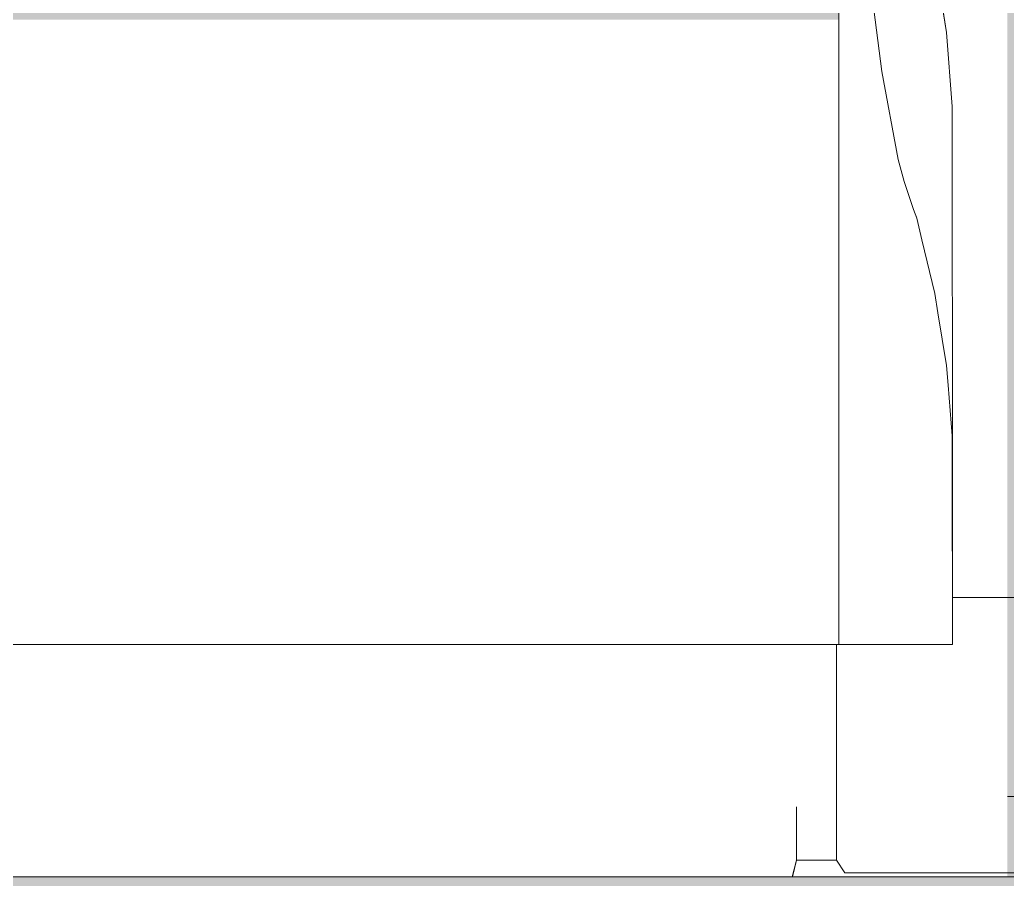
# Model space of a CAD drawing. Header units: metres. Extents: x -208 to 1512, y -277 to 123.
# Drawn here: x 833.6446 to 833.8673, y -1.2604 to -1.0665 of the extents above; entities that cross this region are included whole.
import ezdxf

# ---------------------------------------------------------------- set-up
doc = ezdxf.new("R2010")
doc.units = ezdxf.units.M
doc.header["$MEASUREMENT"] = 0
doc.linetypes.add('Wipeout_Contour', pattern=[1, 0, -1])
for name, color, linetype in [('325 Dachfenster', 7, 'Continuous'), ('330 Dachaufbau', 7, 'Continuous'), ('918 Lageplan Beschriftung.x', 7, 'Continuous')]:
    doc.layers.add(name, color=color, linetype=linetype)

# ---------------------------------------------------------------- blocks, each defined once
blk = doc.blocks.new('Dachfläche_45_5', base_point=(831.58228, -0.39851))
at = {"layer": '330 Dachaufbau', "linetype": 'Continuous', "lineweight": 0, "true_color": 0x000000}
h = blk.add_hatch(color=18, dxfattribs=at)
h.paths.add_polyline_path([(831.58228, -0.39851), (831.58228, -1.51148), (837.91228, -1.51148), (837.91228, -0.39851)])
h.paths.add_polyline_path([(833.06562, -1.24173), (833.06562, -0.73222), (836.42562, -0.73222), (836.42562, -1.24173)], flags=0)
at = {"layer": '330 Dachaufbau', "color": 7, "linetype": 'Continuous', "lineweight": 18, "flags": 128}
blk.add_lwpolyline([(833.06562, -1.24173), (836.42562, -1.24173)], dxfattribs=at)
blk = doc.blocks.new('VELUX SlopeRoofBundle[38]_5', base_point=(825.25728, 0))
at = {"color": 254, "linetype": 'Wipeout_Contour', "lineweight": 0, "ltscale": 9175.003269}
blk.add_wipeout([(833.85278, -0.75477), (833.85278, -1.06427), (833.85358, -1.06932), (833.85488, -1.08603), (833.85488, -1.09471), (833.85489, -1.12357), (833.8549, -1.13397), (833.85491, -1.16316), (833.85491, -1.19678), (833.86728, -1.19678), (833.86728, -0.75477)], dxfattribs=at).dxf.layer = '325 Dachfenster'
at = {"color": 254, "linetype": 'Wipeout_Contour', "lineweight": 0, "ltscale": 3335.475939}
blk.add_wipeout([(833.82928, -1.103), (833.82928, -1.10925), (833.84611, -1.10925), (833.84403, -1.103)], dxfattribs=at).dxf.layer = '325 Dachfenster'
at = {"color": 254, "linetype": 'Wipeout_Contour', "lineweight": 0, "ltscale": 4168.908287}
blk.add_wipeout([(833.82928, -1.11613), (833.82928, -1.1326), (833.85166, -1.1326), (833.85098, -1.1282), (833.84799, -1.11613)], dxfattribs=at).dxf.layer = '325 Dachfenster'
at = {"color": 254, "linetype": 'Wipeout_Contour', "lineweight": 0, "ltscale": 3333.713281}
blk.add_wipeout([(833.02578, -1.22218), (833.82878, -1.22218), (833.82878, -1.21451), (833.02578, -1.21451)], dxfattribs=at).dxf.layer = '325 Dachfenster'
at = {"color": 254, "linetype": 'Wipeout_Contour', "lineweight": 0, "ltscale": 3333.793062}
blk.add_wipeout([(833.06562, -1.22997), (833.06562, -1.23744), (833.82878, -1.23744), (833.82878, -1.22997)], dxfattribs=at).dxf.layer = '325 Dachfenster'
at = {"color": 254, "linetype": 'Wipeout_Contour', "lineweight": 0, "ltscale": 3333.775367}
blk.add_wipeout([(833.06562, -1.24935), (833.81908, -1.24935), (833.81978, -1.24407), (833.06562, -1.24407)], dxfattribs=at).dxf.layer = '325 Dachfenster'
at = {"color": 254, "linetype": 'Wipeout_Contour', "lineweight": 0, "ltscale": 5837.893139}
blk.add_wipeout([(833.81888, -1.25955), (833.81888, -1.25987), (833.86728, -1.25987), (833.86728, -1.25893), (833.83068, -1.25893), (833.82878, -1.25611), (833.81979, -1.25611)], dxfattribs=at).dxf.layer = '325 Dachfenster'
at = {"color": 254, "linetype": 'Wipeout_Contour', "lineweight": 0, "ltscale": 4168.863496}
blk.add_wipeout([(833.82928, -1.10925), (833.82928, -1.11613), (833.84799, -1.11613), (833.84688, -1.11125), (833.84611, -1.10925)], dxfattribs=at).dxf.layer = '325 Dachfenster'
at = {"color": 254, "linetype": 'Wipeout_Contour', "lineweight": 0, "ltscale": 5002.78665}
blk.add_wipeout([(833.83068, -1.20742), (833.83068, -1.25893), (833.86728, -1.25893), (833.86728, -1.19678), (833.85491, -1.19678), (833.85491, -1.20742)], dxfattribs=at).dxf.layer = '325 Dachfenster'
at = {"color": 254, "linetype": 'Wipeout_Contour', "lineweight": 0, "ltscale": 3333.713237}
blk.add_wipeout([(833.82878, -1.20742), (833.02578, -1.20742), (833.02578, -1.21451), (833.82878, -1.21451)], dxfattribs=at).dxf.layer = '325 Dachfenster'
at = {"color": 254, "linetype": 'Wipeout_Contour', "lineweight": 0, "ltscale": 3333.773864}
blk.add_wipeout([(833.81908, -1.24935), (833.06562, -1.24935), (833.06562, -1.25296), (833.81878, -1.25296)], dxfattribs=at).dxf.layer = '325 Dachfenster'
at = {"color": 254, "linetype": 'Wipeout_Contour', "lineweight": 0, "ltscale": 10005.332768}
blk.add_wipeout([(833.83647, -1.04886), (833.83689, -1.06173), (833.83897, -1.07814), (833.84271, -1.09797), (833.84403, -1.103), (833.84611, -1.10925), (833.84688, -1.11125), (833.84688, -1.03671), (833.84577, -1.03411), (833.84514, -1.03307), (833.84063, -1.03447), (833.83774, -1.03978)], dxfattribs=at).dxf.layer = '325 Dachfenster'
at = {"color": 254, "linetype": 'Wipeout_Contour', "lineweight": 0, "ltscale": 3333.773236}
blk.add_wipeout([(833.06562, -1.25296), (833.06562, -1.25987), (833.8188, -1.25987), (833.81878, -1.25296)], dxfattribs=at).dxf.layer = '325 Dachfenster'
at = {"color": 254, "linetype": 'Wipeout_Contour', "lineweight": 0, "ltscale": 4169.476651}
blk.add_wipeout([(833.84688, -1.11125), (833.84799, -1.11613), (833.85098, -1.1282), (833.85098, -1.05292), (833.84688, -1.03671)], dxfattribs=at).dxf.layer = '325 Dachfenster'
at = {"color": 254, "linetype": 'Wipeout_Contour', "lineweight": 0, "ltscale": 3335.552572}
blk.add_wipeout([(833.82928, -1.06173), (833.82928, -1.07814), (833.83897, -1.07814), (833.83689, -1.06173)], dxfattribs=at).dxf.layer = '325 Dachfenster'
at = {"color": 254, "linetype": 'Wipeout_Contour', "lineweight": 0, "ltscale": 3335.438116}
blk.add_wipeout([(833.82928, -1.09797), (833.82928, -1.103), (833.84403, -1.103), (833.84271, -1.09797)], dxfattribs=at).dxf.layer = '325 Dachfenster'
at = {"color": 254, "linetype": 'Wipeout_Contour', "lineweight": 0, "ltscale": 4169.303585}
blk.add_wipeout([(833.81878, -1.25296), (833.8188, -1.25987), (833.81979, -1.25611), (833.81978, -1.24407), (833.81908, -1.24935)], dxfattribs=at).dxf.layer = '325 Dachfenster'
at = {"layer": '325 Dachfenster', "linetype": 'Continuous', "lineweight": 0, "flags": 128}
for points in [[(833.06562, -1.25987), (833.8188, -1.25987)], [(833.81888, -1.25955), (833.81888, -1.25987)]]:
    blk.add_lwpolyline(points, dxfattribs=at)
at = {"color": 254, "linetype": 'Wipeout_Contour', "lineweight": 0, "ltscale": 3335.622064}
blk.add_wipeout([(833.82928, -1.07814), (833.82928, -1.09797), (833.84271, -1.09797), (833.83897, -1.07814)], dxfattribs=at).dxf.layer = '325 Dachfenster'
at = {"color": 254, "linetype": 'Wipeout_Contour', "lineweight": 0, "ltscale": 3333.793104}
blk.add_wipeout([(833.06562, -1.24407), (833.82878, -1.24407), (833.82878, -1.23744), (833.06562, -1.23744)], dxfattribs=at).dxf.layer = '325 Dachfenster'
at = {"color": 254, "linetype": 'Wipeout_Contour', "lineweight": 0, "ltscale": 3333.712481}
blk.add_wipeout([(833.82928, -1.06647), (833.02528, -1.06647), (833.02528, -1.07942), (833.82928, -1.07942)], dxfattribs=at).dxf.layer = '325 Dachfenster'
at = {"color": 254, "linetype": 'Wipeout_Contour', "lineweight": 0, "ltscale": 3335.299872}
blk.add_wipeout([(833.81978, -1.24407), (833.81979, -1.25611), (833.82878, -1.25611), (833.82878, -1.24407)], dxfattribs=at).dxf.layer = '325 Dachfenster'
at = {"layer": '325 Dachfenster', "linetype": 'Continuous', "lineweight": 0, "flags": 128}
for points in [[(833.81978, -1.24407), (833.81979, -1.25611)], [(833.81979, -1.25611), (833.8188, -1.25987)]]:
    blk.add_lwpolyline(points, dxfattribs=at)
at = {"color": 254, "linetype": 'Wipeout_Contour', "lineweight": 0, "ltscale": 3333.712565}
blk.add_wipeout([(833.02528, -1.09896), (833.82928, -1.09896), (833.82928, -1.07942), (833.02528, -1.07942)], dxfattribs=at).dxf.layer = '325 Dachfenster'
at = {"color": 254, "linetype": 'Wipeout_Contour', "lineweight": 0, "ltscale": 3335.32305}
blk.add_wipeout([(833.83068, -1.20742), (833.82878, -1.20742), (833.82878, -1.25611), (833.83068, -1.25893)], dxfattribs=at).dxf.layer = '325 Dachfenster'
at = {"layer": '325 Dachfenster', "linetype": 'Continuous', "lineweight": 0, "flags": 128}
for points in [[(833.82878, -1.25611), (833.82878, -1.24407)], [(833.82878, -1.25611), (833.81979, -1.25611)], [(833.82878, -1.25611), (833.83068, -1.25893)], [(833.91568, -1.25987), (833.86728, -1.25987), (833.81888, -1.25987)], [(833.90388, -1.25893), (833.86728, -1.25893), (833.83068, -1.25893)]]:
    blk.add_lwpolyline(points, dxfattribs=at)
at = {"color": 254, "linetype": 'Wipeout_Contour', "lineweight": 0, "ltscale": 3333.712629}
blk.add_wipeout([(833.82928, -1.09896), (833.02528, -1.09896), (833.02528, -1.10363), (833.82928, -1.10363)], dxfattribs=at).dxf.layer = '325 Dachfenster'
at = {"color": 254, "linetype": 'Wipeout_Contour', "lineweight": 0, "ltscale": 3335.37281}
blk.add_wipeout([(833.82928, -1.19335), (833.82928, -1.20677), (833.85491, -1.20677), (833.8549, -1.19335)], dxfattribs=at).dxf.layer = '325 Dachfenster'
at = {"color": 254, "linetype": 'Wipeout_Contour', "lineweight": 0, "ltscale": 5000.746863}
blk.add_wipeout([(833.82878, -1.22218), (833.02578, -1.22218), (833.02578, -1.22532), (833.06562, -1.22532), (833.06562, -1.22997), (833.82878, -1.22997)], dxfattribs=at).dxf.layer = '325 Dachfenster'
at = {"color": 254, "linetype": 'Wipeout_Contour', "lineweight": 0, "ltscale": 3333.712657}
blk.add_wipeout([(833.82928, -1.10363), (833.02528, -1.10363), (833.02528, -1.1095), (833.82928, -1.1095)], dxfattribs=at).dxf.layer = '325 Dachfenster'
at = {"color": 254, "linetype": 'Wipeout_Contour', "lineweight": 0, "ltscale": 3335.372705}
blk.add_wipeout([(833.82928, -1.17943), (833.82928, -1.19335), (833.8549, -1.19335), (833.85489, -1.17943)], dxfattribs=at).dxf.layer = '325 Dachfenster'
at = {"color": 254, "linetype": 'Wipeout_Contour', "lineweight": 0, "ltscale": 3335.372543}
blk.add_wipeout([(833.82928, -1.20677), (833.82928, -1.20742), (833.85491, -1.20742), (833.85491, -1.20677)], dxfattribs=at).dxf.layer = '325 Dachfenster'
at = {"color": 254, "linetype": 'Wipeout_Contour', "lineweight": 0, "ltscale": 3335.372611}
blk.add_wipeout([(833.82928, -1.16457), (833.82928, -1.17943), (833.85489, -1.17943), (833.85488, -1.16457)], dxfattribs=at).dxf.layer = '325 Dachfenster'
at = {"color": 254, "linetype": 'Wipeout_Contour', "lineweight": 0, "ltscale": 3333.71317}
blk.add_wipeout([(833.02528, -1.1924), (833.02528, -1.20601), (833.82928, -1.20601), (833.82928, -1.1924)], dxfattribs=at).dxf.layer = '325 Dachfenster'
at = {"color": 254, "linetype": 'Wipeout_Contour', "lineweight": 0, "ltscale": 4168.764526}
blk.add_wipeout([(833.82928, -1.14888), (833.82928, -1.16457), (833.85488, -1.16457), (833.85488, -1.16034), (833.85393, -1.14888)], dxfattribs=at).dxf.layer = '325 Dachfenster'
at = {"color": 254, "linetype": 'Wipeout_Contour', "lineweight": 0, "ltscale": 3333.713091}
blk.add_wipeout([(833.82928, -1.17857), (833.02528, -1.17857), (833.02528, -1.1924), (833.82928, -1.1924)], dxfattribs=at).dxf.layer = '325 Dachfenster'
at = {"color": 254, "linetype": 'Wipeout_Contour', "lineweight": 0, "ltscale": 3333.713213}
blk.add_wipeout([(833.02528, -1.20601), (833.02528, -1.20742), (833.82928, -1.20742), (833.82928, -1.20601)], dxfattribs=at).dxf.layer = '325 Dachfenster'
at = {"layer": '325 Dachfenster', "linetype": 'Continuous', "lineweight": 0, "flags": 128}
for points in [[(833.82878, -1.20742), (833.82878, -1.21451), (833.82878, -1.22218), (833.82878, -1.22997), (833.82878, -1.23744), (833.82878, -1.24407)], [(833.82928, -1.20742), (833.82928, -1.20677)]]:
    blk.add_lwpolyline(points, dxfattribs=at)
at = {"color": 254, "linetype": 'Wipeout_Contour', "lineweight": 0, "ltscale": 4168.828827}
blk.add_wipeout([(833.82928, -1.1326), (833.82928, -1.14888), (833.85393, -1.14888), (833.85358, -1.14447), (833.85166, -1.1326)], dxfattribs=at).dxf.layer = '325 Dachfenster'
at = {"color": 254, "linetype": 'Wipeout_Contour', "lineweight": 0, "ltscale": 3333.71301}
blk.add_wipeout([(833.82928, -1.16381), (833.02528, -1.16381), (833.02528, -1.17857), (833.82928, -1.17857)], dxfattribs=at).dxf.layer = '325 Dachfenster'
at = {"color": 254, "linetype": 'Wipeout_Contour', "lineweight": 0, "ltscale": 4169.506199}
blk.add_wipeout([(833.85358, -1.06932), (833.85358, -1.14447), (833.85393, -1.14888), (833.85488, -1.16034), (833.85488, -1.08603)], dxfattribs=at).dxf.layer = '325 Dachfenster'
at = {"color": 254, "linetype": 'Wipeout_Contour', "lineweight": 0, "ltscale": 3333.712926}
blk.add_wipeout([(833.82928, -1.14827), (833.02528, -1.14827), (833.02528, -1.16381), (833.82928, -1.16381)], dxfattribs=at).dxf.layer = '325 Dachfenster'
at = {"color": 254, "linetype": 'Wipeout_Contour', "lineweight": 0, "ltscale": 4169.503263}
blk.add_wipeout([(833.85358, -1.06932), (833.85098, -1.05292), (833.85098, -1.1282), (833.85166, -1.1326), (833.85358, -1.14447)], dxfattribs=at).dxf.layer = '325 Dachfenster'
at = {"color": 254, "linetype": 'Wipeout_Contour', "lineweight": 0, "ltscale": 5836.85435}
blk.add_wipeout([(833.85488, -1.09876), (833.85488, -1.16034), (833.8549, -1.19335), (833.85491, -1.20677), (833.85491, -1.20742), (833.85491, -1.16316), (833.85488, -1.09471)], dxfattribs=at).dxf.layer = '325 Dachfenster'
at = {"color": 254, "linetype": 'Wipeout_Contour', "lineweight": 0, "ltscale": 3333.712839}
blk.add_wipeout([(833.02528, -1.14827), (833.82928, -1.14827), (833.82928, -1.13227), (833.02528, -1.13227)], dxfattribs=at).dxf.layer = '325 Dachfenster'
at = {"layer": '325 Dachfenster', "linetype": 'Continuous', "lineweight": 0, "flags": 128}
for points in [[(833.85491, -1.20677), (833.8549, -1.19335), (833.85489, -1.17943), (833.85488, -1.16457), (833.85488, -1.16034), (833.85393, -1.14888), (833.85358, -1.14447), (833.85166, -1.1326), (833.85098, -1.1282), (833.84799, -1.11613), (833.84688, -1.11125), (833.84611, -1.10925), (833.84403, -1.103), (833.84271, -1.09797), (833.83897, -1.07814), (833.83689, -1.06173), (833.83647, -1.04886), (833.83774, -1.03978), (833.84063, -1.03447), (833.84514, -1.03307)], [(833.84577, -1.03411), (833.84688, -1.03671), (833.85098, -1.05292), (833.85358, -1.06932), (833.85488, -1.08603), (833.85488, -1.08763)], [(833.85488, -1.08763), (833.85488, -1.09471)], [(833.85488, -1.09471), (833.85491, -1.16316)], [(833.85491, -1.16316), (833.85491, -1.20677)], [(833.85491, -1.19678), (833.86728, -1.19678), (833.87965, -1.19678)], [(832.99965, -1.20742), (833.02528, -1.20742), (833.82928, -1.20742), (833.85491, -1.20742)], [(833.85491, -1.20677), (833.85491, -1.20742)]]:
    blk.add_lwpolyline(points, dxfattribs=at)
at = {"color": 254, "linetype": 'Wipeout_Contour', "lineweight": 0, "ltscale": 3333.712751}
blk.add_wipeout([(833.02528, -1.13227), (833.82928, -1.13227), (833.82928, -1.1159), (833.02528, -1.1159)], dxfattribs=at).dxf.layer = '325 Dachfenster'
at = {"color": 254, "linetype": 'Wipeout_Contour', "lineweight": 0, "ltscale": 3333.712689}
blk.add_wipeout([(833.02528, -1.1159), (833.82928, -1.1159), (833.82928, -1.1095), (833.02528, -1.1095)], dxfattribs=at).dxf.layer = '325 Dachfenster'
at = {"layer": '325 Dachfenster', "linetype": 'Continuous', "lineweight": 0, "flags": 128}
blk.add_lwpolyline([(833.82928, -1.20677), (833.82928, -1.19335), (833.82928, -1.17943), (833.82928, -1.16457), (833.82928, -1.14888), (833.82928, -1.1326), (833.82928, -1.11613), (833.82928, -1.10925), (833.82928, -1.103), (833.82928, -1.09797), (833.82928, -1.07814), (833.82928, -1.06173), (833.82928, -1.04886), (833.82928, -1.03978), (833.82928, -1.03447), (833.82928, -1.03307)], dxfattribs=at)
blk = doc.blocks.new('Dachfläche_69_5', base_point=(836.51728, -0.41767))
at = {"layer": '325 Dachfenster', "linetype": 'Continuous', "lineweight": 0}
blk.add_blockref('VELUX SlopeRoofBundle[38]_5', (825.25728, 0), dxfattribs=at)

msp = doc.modelspace()

# ---------------------------------------------------------------- block references
at = {"layer": '330 Dachaufbau', "color": 7, "linetype": 'Continuous', "lineweight": 18}
msp.add_blockref('Dachfläche_45_5', (831.58228, -0.39851), dxfattribs=at)

# ---------------------------------------------------------------- next in the draw order: hatches: boundary and pattern name
at = {"layer": '918 Lageplan Beschriftung.x', "linetype": 'Continuous', "lineweight": 0, "true_color": 0x3f0000}
msp.add_hatch(color=18, dxfattribs=at).paths.add_polyline_path([(825.31254, -15.07), (830.63228, -15.07), (830.63228, -15.97), (838.86228, -15.97), (838.86228, -15.07), (844.19207, -15.07), (844.24254, 0.07), (838.34728, 0.07), (838.34728, 0.8), (831.14728, 0.8), (831.14728, 0.07), (825.25702, 0.07)])

# ---------------------------------------------------------------- next in the draw order: block references
at = {"layer": '325 Dachfenster', "color": 7, "linetype": 'Continuous', "lineweight": 13, "true_color": 0xf4f4f4}
msp.add_blockref('Dachfläche_69_5', (836.51728, -0.41767), dxfattribs=at)

doc.saveas('drawing.dxf')
